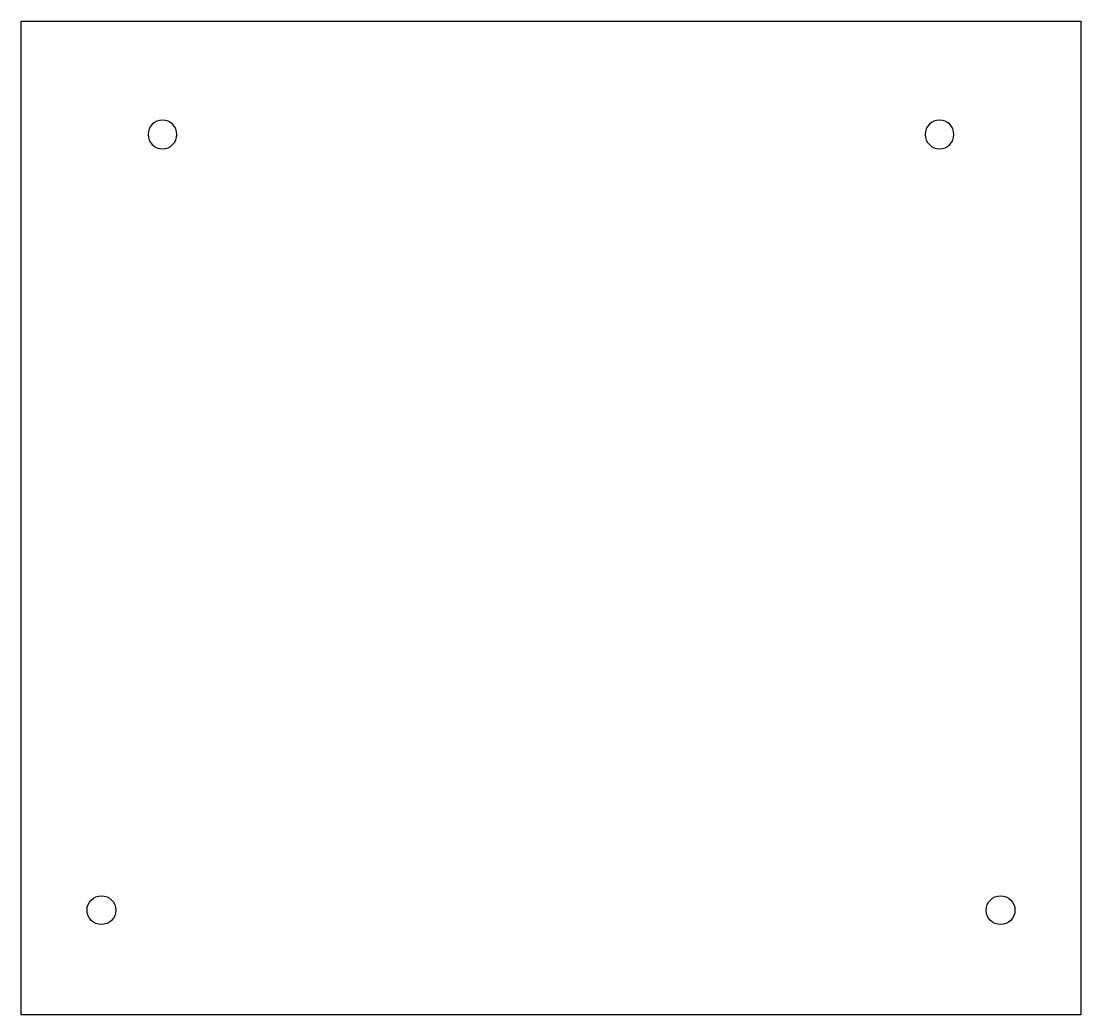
# Model space of a CAD drawing. Extents: x -167 to -46, y -88 to 26.
import ezdxf

# ---------------------------------------------------------------- set-up
doc = ezdxf.new("R2010")
doc.units = 0
doc.layers.add('DEFAULT', color=7, linetype='CONTINUOUS')

msp = doc.modelspace()

# ---------------------------------------------------------------- linework, layer by layer
at = {"layer": 'DEFAULT'}
for p, q in [((-167.2, -88, -26.2), (-167.2, 26, -26.2)), ((-167.2, 26, -26.2), (-45.7, 26, -26.2)), ((-45.7, 26, -26.2), (-45.7, -88, -26.2)), ((-45.7, -88, -26.2), (-167.2, -88, -26.2))]:
    msp.add_line(p, q, dxfattribs=at)
at = {"layer": 'DEFAULT', "extrusion": (0, 0, -1)}
for centre in [(151, 13, 26.2), (61.9, 13, 26.2)]:
    msp.add_circle(centre, 1.65, dxfattribs=at)
at = {"layer": 'DEFAULT'}
for centre in [(-158, -76, -26.2), (-54.9, -76, -26.2)]:
    msp.add_circle(centre, 1.65, dxfattribs=at)

doc.saveas('drawing.dxf')
